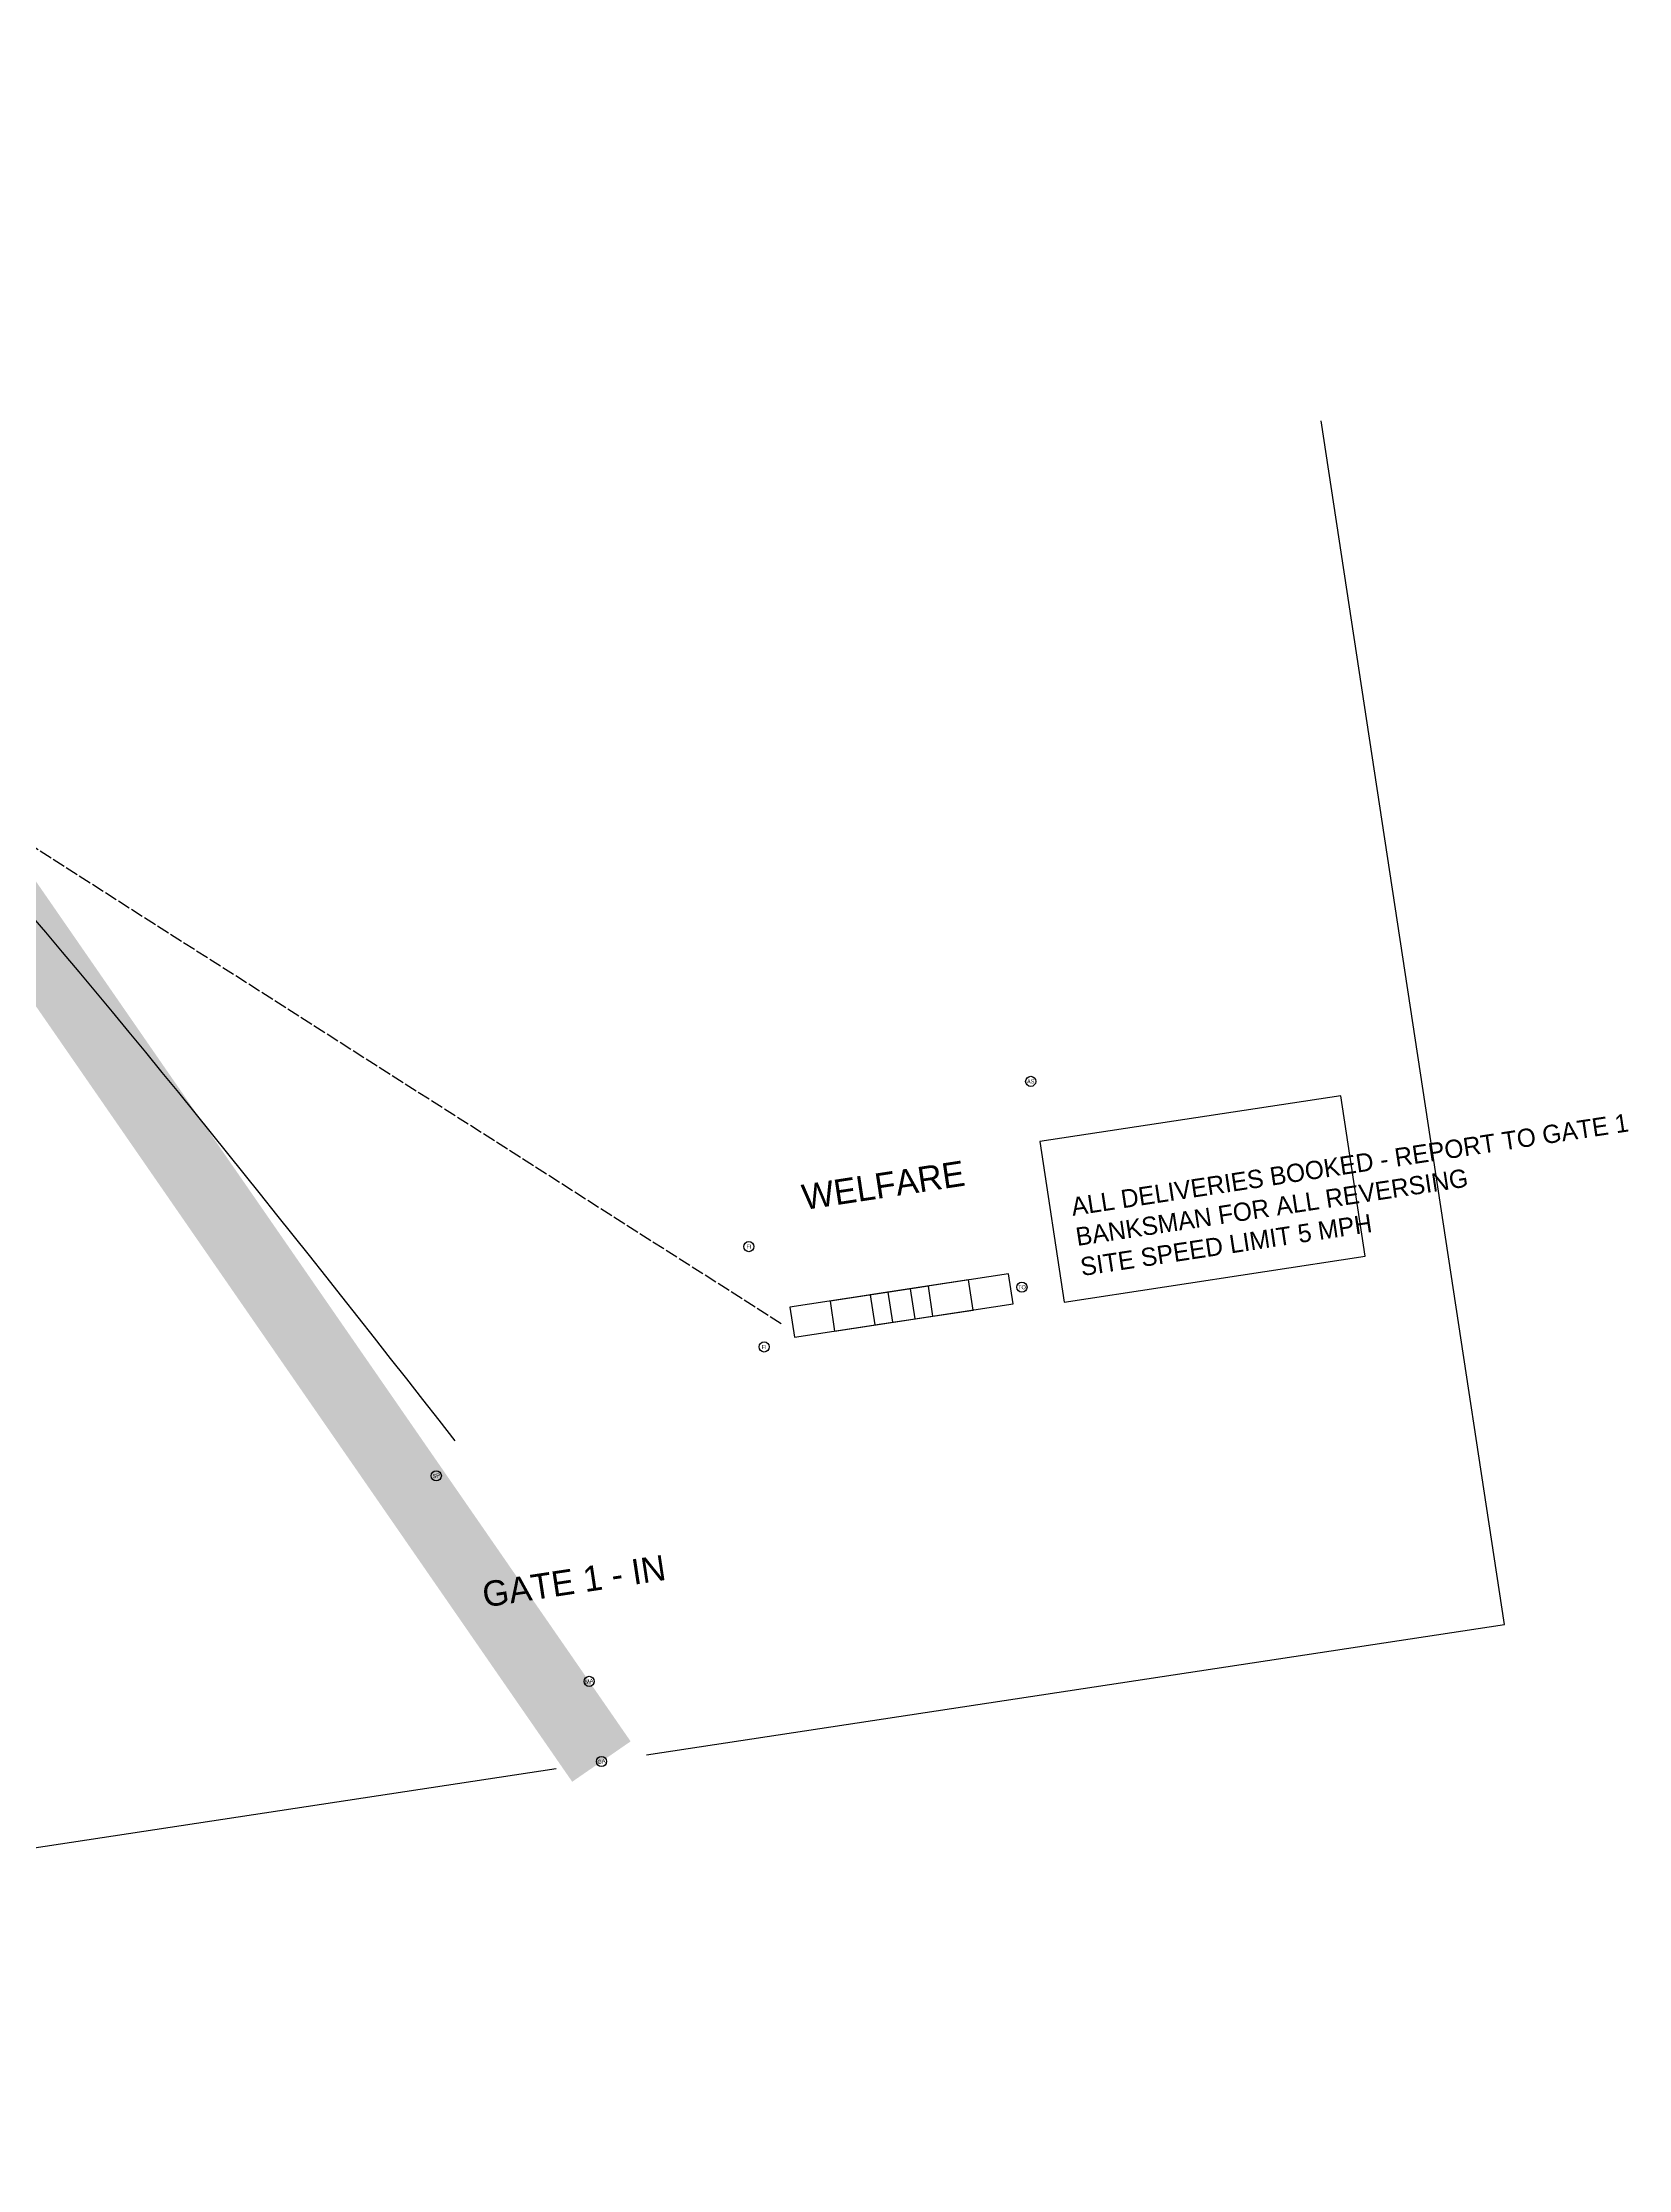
# Model space of a CAD drawing. Header units: metres. Extents: x 475292 to 475981, y 305566 to 306085.
# Drawn here: x 475824.4 to 475980.7, y 305579.8 to 305789.5 of the extents above; entities that cross this region are included whole.
import ezdxf
from ezdxf.enums import TextEntityAlignment as Align

# ---------------------------------------------------------------- set-up
doc = ezdxf.new("R2010")
doc.units = ezdxf.units.M
doc.linetypes.add('DASHED', pattern=[1.524, 1.27, -0.254])
for name, color, linetype in [('C-DRAINAGE', 4, 'Continuous'), ('C-HAUL-ROAD', 30, 'CONTINUOUS'), ('C-HOARDING', 5, 'CONTINUOUS'), ('C-PARKING', 160, 'CONTINUOUS'), ('C-PEDESTRIAN', 3, 'DASHED'), ('C-SYMBOLS', 7, 'CONTINUOUS'), ('C-TEXT', 7, 'CONTINUOUS'), ('C-WELFARE', 140, 'CONTINUOUS')]:
    doc.layers.add(name, color=color, linetype=linetype)

# ---------------------------------------------------------------- blocks, each defined once
blk = doc.blocks.new('GATE')
blk.add_circle((0, 0), 0.5)
blk.add_text('GA', height=0.4).set_placement((0, 0), align=Align.MIDDLE_CENTER)
blk = doc.blocks.new('MARSHAL')
blk.add_circle((0, 0), 0.5)
blk.add_text('MA', height=0.4).set_placement((0, 0), align=Align.MIDDLE_CENTER)
blk = doc.blocks.new('SPEED_5')
blk.add_circle((0, 0), 0.5)
blk.add_text('SP', height=0.4).set_placement((0, 0), align=Align.MIDDLE_CENTER)
blk = doc.blocks.new('FIRST_AID')
blk.add_circle((0, 0), 0.5)
blk.add_text('FI', height=0.4).set_placement((0, 0), align=Align.MIDDLE_CENTER)
blk = doc.blocks.new('FIRE_POINT')
blk.add_circle((0, 0), 0.5)
blk.add_text('FI', height=0.4).set_placement((0, 0), align=Align.MIDDLE_CENTER)
blk = doc.blocks.new('TOILETS')
blk.add_circle((0, 0), 0.5)
blk.add_text('TO', height=0.4).set_placement((0, 0), align=Align.MIDDLE_CENTER)
blk = doc.blocks.new('ASSEMBLY')
blk.add_circle((0, 0), 0.5)
blk.add_text('AS', height=0.4).set_placement((0, 0), align=Align.MIDDLE_CENTER)

msp = doc.modelspace()

# ---------------------------------------------------------------- linework, layer by layer
at = {"layer": 'C-DRAINAGE'}
msp.add_spline([(475865.097, 305651.684), (475754.5, 305770.853), (475621.336, 305847.791), (475571.998, 305876.96)], degree=3, dxfattribs=at)
at = {"layer": 'C-HAUL-ROAD', "const_width": 7}
msp.add_lwpolyline([(475879.496, 305620.055), (475818.019, 305708.996), (475696.394, 305797.117), (475575.305, 305855.21), (475453.535, 305953.237), (475372.35, 306021.965)], dxfattribs=at)
at = {"layer": 'C-HOARDING'}
for points in [[(475883.945, 305620.731), (475968.474, 305633.583), (475950.437, 305752.22)], [(475615.02, 305579.845), (475875.047, 305619.379)]]:
    msp.add_lwpolyline(points, dxfattribs=at)
at = {"layer": 'C-PARKING'}
msp.add_lwpolyline([(475925.107, 305665.357), (475954.766, 305669.866), (475952.361, 305685.685), (475922.702, 305681.175)], close=True, dxfattribs=at)
at = {"layer": 'C-PEDESTRIAN'}
msp.add_lwpolyline([(475897.211, 305663.208), (475763.288, 305748.65), (475709.708, 305842.806), (475679.659, 305967.663)], dxfattribs=at)
at = {"layer": 'C-WELFARE'}
for points in [[(475912.167, 305663.965), (475911.716, 305666.93), (475902.028, 305665.457), (475902.479, 305662.492)], [(475916.122, 305664.566), (475915.671, 305667.532), (475905.982, 305666.059), (475906.433, 305663.093)], [(475920.076, 305665.167), (475919.625, 305668.133), (475909.937, 305666.66), (475910.388, 305663.694)], [(475908.213, 305663.363), (475907.762, 305666.329), (475898.073, 305664.856), (475898.524, 305661.89)]]:
    msp.add_lwpolyline(points, close=True, dxfattribs=at)

# ---------------------------------------------------------------- block references
at = {"layer": 'C-SYMBOLS'}
for name, p in [('ASSEMBLY', (475921.80023, 305687.10706)), ('FIRST_AID', (475894.03129, 305670.81645)), ('TOILETS', (475920.93838, 305666.81534)), ('FIRE_POINT', (475895.53437, 305660.93006))]:
    msp.add_blockref(name, p, dxfattribs=at)
at = {"layer": 'C-SYMBOLS', "rotation": 8.644760059721362}
for name, p in [('SPEED_5', (475863.225, 305648.222)), ('MARSHAL', (475878.294, 305627.964)), ('GATE', (475879.496, 305620.055))]:
    msp.add_blockref(name, p, dxfattribs=at)

# ---------------------------------------------------------------- texts
at = {"layer": 'C-TEXT'}
for s, p in [('WELFARE', (475907.27101, 305676.87532)), ('GATE 1 - IN', (475876.79, 305637.851))]:
    msp.add_text(s, height=2.5, rotation=8.6447601, dxfattribs=at).set_placement(p, align=Align.MIDDLE_CENTER)
at = {"layer": 'C-TEXT', "insert": (475925.668, 305675.627), "char_height": 1.8, "attachment_point": 1, "rotation": 8.6447601}
msp.add_mtext('ALL DELIVERIES BOOKED - REPORT TO GATE 1\\PBANKSMAN FOR ALL REVERSING\\PSITE SPEED LIMIT 5 MPH', dxfattribs=at)

doc.saveas('drawing.dxf')
